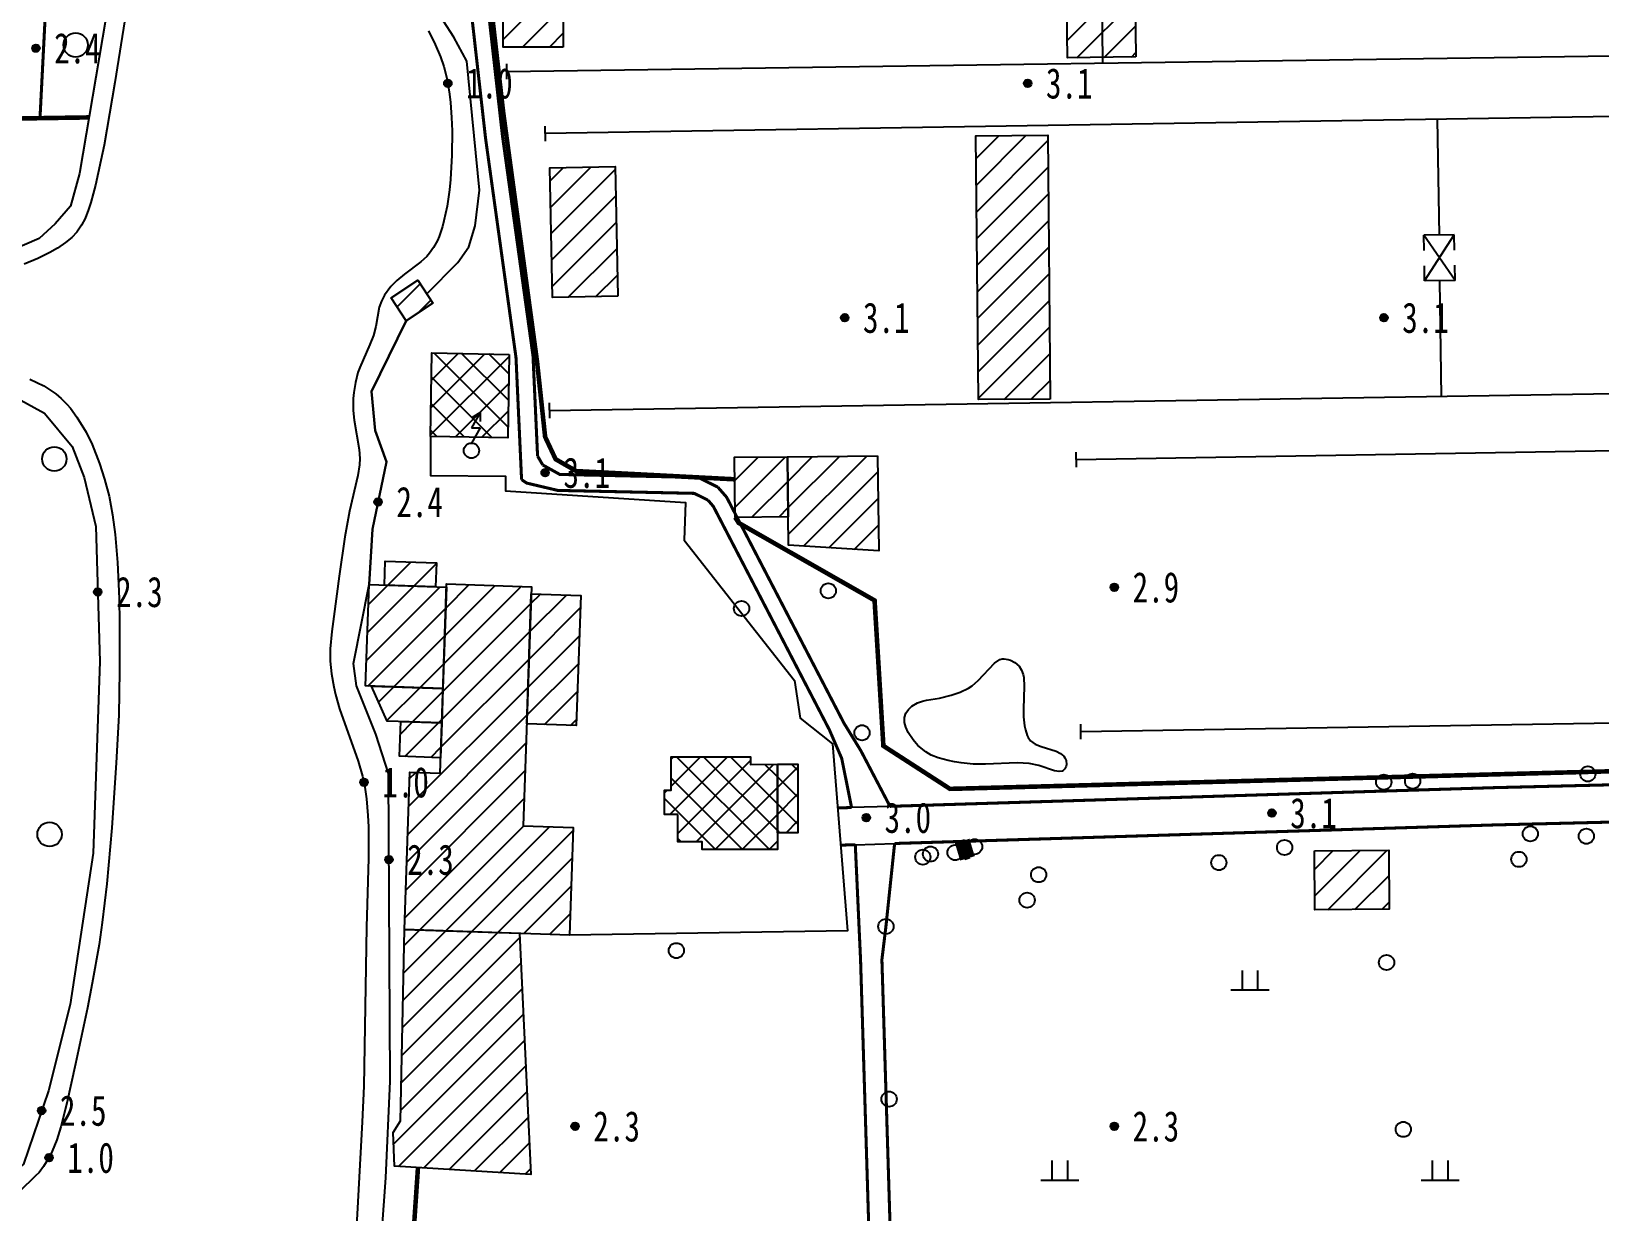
# Model space of a CAD drawing. Header units: metres. Extents: x 494039 to 619385, y 3351420 to 3402703.
# Drawn here: x 587941.9 to 588148, y 3393472.7 to 3393627.9 of the extents above; entities that cross this region are included whole.
import ezdxf
from ezdxf.enums import TextEntityAlignment as Align

# ---------------------------------------------------------------- set-up
doc = ezdxf.new("R2010")
doc.units = ezdxf.units.M
for name, pattern in [('2430', [0]), ('2450', [0]), ('4410a', [0]), ('8521', [0]), ('8522', [0]), ('9610', [0])]:
    doc.linetypes.add(name, pattern=pattern)
for name, color, linetype in [('210100', 130, 'Continuous'), ('220200', 130, 'Continuous'), ('310300', 8, 'Continuous'), ('310500', 8, 'Continuous'), ('321503', 8, 'Continuous'), ('340506', 8, 'Continuous'), ('380201', 8, '2430'), ('380202', 8, '2450'), ('420500', 8, 'Continuous'), ('440100', 8, 'Continuous'), ('510301', 8, 'Continuous'), ('510402', 8, 'Continuous'), ('720100', 8, 'Continuous'), ('760201', 8, '8521'), ('760202', 8, '8522'), ('810100', 8, '9610'), ('810200', 8, 'Continuous'), ('810302', 8, 'Continuous'), ('810501', 8, 'Continuous')]:
    doc.layers.add(name, color=color, linetype=linetype)
pattern_1 = [(45, (0, 0), (-1.767766953, 1.767766953), []), (135, (0, 0), (-1.767766953, -1.767766953), [])]
pattern_2 = [(45, (0, 0), (-1.767766953, 1.767766953), [])]

# ---------------------------------------------------------------- blocks, each defined once
blk = doc.blocks.new('OL')
at = {"linetype": 'Continuous'}
for p, q in [((0.58, 2.51), (0, 1.5)), ((0, 1.5), (0.58, 1.5)), ((0.58, 1.5), (0, 0.5)), ((0.58, 1.5), (0.58, 1.5))]:
    blk.add_line(p, q, dxfattribs=at)
blk.add_polyline3d([(0.07, 2.2, 0), (0.58, 2.51, 0), (0.58, 2.51, 0), (0.57, 1.91, 0)], dxfattribs=at)
blk.add_circle((0, 0), 0.5, dxfattribs=at)
blk = doc.blocks.new('gc170')
at = {"linetype": 'Continuous'}
blk.add_circle((0, 0), 0.5, dxfattribs=at)
blk = doc.blocks.new('p_point')
for radius in [0.25, 0.2, 0.15, 0.1, 0.05]:
    blk.add_circle((0, 0), radius)
blk.add_point((0, 0))
blk = doc.blocks.new('v1')
blk.add_circle((0, 0), 0.8)
blk = doc.blocks.new('vm')
at = {"linetype": 'Continuous'}
for p, q in [((-0.5, 0), (-0.5, 1.3)), ((0.5, 1.3), (0.5, 0)), ((1.25, 0), (-1.25, 0))]:
    blk.add_line(p, q, dxfattribs=at)
blk = doc.blocks.new('GC085')
blk.add_line((0, -0.4), (0, 0.4))
blk = doc.blocks.new('1-3&1-4')
at = {"layer": '310300', "linetype": 'Continuous'}
h = blk.add_hatch(dxfattribs=at)
h.set_pattern_fill('ANSI31', color=8, scale=20, style=0)
h.set_pattern_definition(pattern_2)
h.paths.add_polyline_path([(588087.0226, 3393624.513), (588078.0256, 3393624.3893), (588077.5508, 3393658.9334), (588086.5477, 3393659.057)])
h = blk.add_hatch(dxfattribs=at)
h.set_pattern_fill('ANSI31', color=8, scale=20, style=0)
h.set_pattern_definition(pattern_2)
h.paths.add_polyline_path([(588011.7747, 3393625.8152), (588003.8632, 3393625.7848), (588003.7502, 3393655.2571), (588011.6617, 3393655.2874)])
h = blk.add_hatch(dxfattribs=at)
h.set_pattern_fill('ANSI31', color=8, scale=20, style=0)
h.set_pattern_definition(pattern_2)
h.paths.add_polyline_path([(588075.7649, 3393579.554), (588066.3114, 3393579.4701), (588066.0035, 3393614.1591), (588075.457, 3393614.2431)])
h = blk.add_hatch(dxfattribs=at)
h.set_pattern_fill('ANSI31', color=8, scale=20, style=0)
h.set_pattern_definition(pattern_2)
h.paths.add_polyline_path([(588018.9321, 3393593.0522), (588010.3687, 3393592.8789), (588010.0235, 3393609.9357), (588018.5869, 3393610.1091)])
h = blk.add_hatch(dxfattribs=at)
h.set_pattern_fill('ANSI31', color=8, scale=20, style=0)
h.set_pattern_definition(pattern_2)
h.paths.add_polyline_path([(587991.1364, 3393589.8358), (587989.1523, 3393592.8469), (587992.6666, 3393595.1625), (587994.6506, 3393592.1514)])
h = blk.add_hatch(dxfattribs=at)
h.set_pattern_fill('ANSI31', color=8, scale=20, style=0)
h.set_pattern_definition(pattern_2)
h.paths.add_polyline_path([(588041.3102, 3393564.0697), (588034.3581, 3393563.9933), (588034.2713, 3393571.8938), (588041.2234, 3393571.9702)])
h = blk.add_hatch(dxfattribs=at)
h.set_pattern_fill('ANSI31', color=8, scale=20, style=0)
h.set_pattern_definition(pattern_2)
h.paths.add_polyline_path([(588053.0806, 3393572.1004), (588053.2182, 3393559.582), (588041.3512, 3393560.3318), (588041.2234, 3393571.9702)])
h = blk.add_hatch(dxfattribs=at)
h.set_pattern_fill('ANSI31', color=8, scale=20, style=0)
h.set_pattern_definition(pattern_2)
h.paths.add_polyline_path([(587988.2596, 3393555.0836), (587988.3679, 3393558.2471), (587995.109, 3393558.0164), (587995.0007, 3393554.8529)])
h = blk.add_hatch(dxfattribs=at)
h.set_pattern_fill('ANSI31', color=8, scale=20, style=0)
h.set_pattern_definition(pattern_2)
h.paths.add_polyline_path([(587995.9584, 3393541.4898), (587985.7868, 3393541.8378), (587986.2423, 3393555.1526), (587996.4139, 3393554.8046)])
h = blk.add_hatch(dxfattribs=at)
h.set_pattern_fill('ANSI31', color=8, scale=20, style=0)
h.set_pattern_definition(pattern_2)
h.paths.add_polyline_path([(588006.519, 3393523.4707), (588013.077, 3393523.2464), (588012.5931, 3393509.1012), (587990.8974, 3393509.8434), (587991.6041, 3393530.5006), (587995.5778, 3393530.3647), (587996.4297, 3393555.2663), (588007.5938, 3393554.8843)])
h = blk.add_hatch(dxfattribs=at)
h.set_pattern_fill('ANSI31', color=8, scale=20, style=0)
h.set_pattern_definition(pattern_2)
h.paths.add_polyline_path([(588007.5617, 3393553.9461), (588014.0641, 3393553.7236), (588013.4791, 3393536.6245), (588006.9767, 3393536.8469)])
h = blk.add_hatch(dxfattribs=at)
h.set_pattern_fill('ANSI31', color=8, scale=20, style=0)
h.set_pattern_definition(pattern_2)
h.paths.add_polyline_path([(587995.9584, 3393541.4898), (587995.8039, 3393536.974), (587988.6234, 3393537.2197), (587986.5782, 3393541.8107)])
h = blk.add_hatch(dxfattribs=at)
h.set_pattern_fill('ANSI31', color=8, scale=20, style=0)
h.set_pattern_definition(pattern_2)
h.paths.add_polyline_path([(587995.8039, 3393536.974), (587995.6476, 3393532.4063), (587990.2617, 3393532.5906), (587990.418, 3393537.1583)])
h = blk.add_hatch(dxfattribs=at)
h.set_pattern_fill('ANSI31', color=8, scale=20, style=0)
h.set_pattern_definition(pattern_2)
h.paths.add_polyline_path([(588110.4946, 3393520.1752), (588120.2534, 3393520.2432), (588120.3075, 3393512.4854), (588110.5487, 3393512.4174)])
h = blk.add_hatch(dxfattribs=at)
h.set_pattern_fill('ANSI31', color=8, scale=20, style=0)
h.set_pattern_definition(pattern_2)
h.paths.add_polyline_path([(588006.0206, 3393509.326), (588007.487, 3393477.639), (587989.5884, 3393478.7136), (587989.4139, 3393483.1502), (587990.3614, 3393484.6558), (587990.8974, 3393509.8434)])
at = {"layer": '310500', "linetype": 'Continuous'}
h = blk.add_hatch(dxfattribs=at)
h.set_pattern_fill('ANSI37', color=8, scale=20, style=0)
h.set_pattern_definition(pattern_1)
h.paths.add_polyline_path([(588004.6605, 3393585.426), (588004.4698, 3393574.46), (587994.3253, 3393574.6363), (587994.5159, 3393585.6024)])
h = blk.add_hatch(dxfattribs=at)
h.set_pattern_fill('ANSI37', color=8, scale=20, style=0)
h.set_pattern_definition(pattern_1)
h.paths.add_polyline_path([(588026.8097, 3393524.956), (588025.0889, 3393524.9551), (588025.0874, 3393528.1253), (588025.9584, 3393528.1258), (588025.9562, 3393532.5315), (588036.3822, 3393532.5366), (588036.3827, 3393531.5332), (588039.8999, 3393531.535), (588039.9055, 3393520.3292), (588030.0158, 3393520.3243), (588030.0153, 3393521.3314), (588026.8115, 3393521.3298)])
h = blk.add_hatch(dxfattribs=at)
h.set_pattern_fill('ANSI37', color=8, scale=20, style=0)
h.set_pattern_definition(pattern_1)
h.paths.add_polyline_path([(588039.8999, 3393531.5598), (588042.5895, 3393531.5611), (588042.594, 3393522.5519), (588039.9044, 3393522.5506)])
at = {"layer": '210100', "color": 141, "linetype": 'Continuous', "flags": 128}
for points in [[(587956.0224, 3393641.2483), (587952.8378, 3393621.1755), (587951.4226, 3393612.9157), (587951.0229, 3393610.8935), (587950.2941, 3393607.6637), (587949.6728, 3393605.3719), (587949.395, 3393604.4855), (587948.9281, 3393603.2656), (587948.4811, 3393602.3887), (587947.8506, 3393601.4931), (587947.1927, 3393600.7987), (587946.377, 3393600.1114), (587945.3253, 3393599.3884), (587944.3198, 3393598.8041), (587942.7299, 3393598.0195), (587940.9392, 3393597.287)], [(587941.6867, 3393582.1728), (587943.5136, 3393581.2728), (587945.0884, 3393580.2197), (587945.7977, 3393579.6189), (587946.5439, 3393578.8659), (587947.0064, 3393578.3294), (587947.8576, 3393577.1879), (587949.0608, 3393575.1844), (587949.8559, 3393573.5587), (587950.8501, 3393571.0676), (587951.5057, 3393569.0185), (587952.0792, 3393566.7986), (587952.5585, 3393564.3403), (587952.9026, 3393561.744), (587953.2012, 3393558.0812), (587953.3993, 3393553.3446), (587953.462, 3393550.178), (587953.4774, 3393543.8371), (587953.3532, 3393537.9851), (587953.0345, 3393531.7164), (587952.434, 3393523.1856), (587951.7862, 3393515.8143), (587951.2008, 3393510.7403), (587950.771, 3393507.8573), (587949.8694, 3393502.7736), (587949.2395, 3393499.5452), (587947.695, 3393492.1467), (587946.5377, 3393487.0013), (587945.7471, 3393483.874), (587945.2046, 3393482.1592), (587944.9267, 3393481.4184), (587944.3691, 3393480.1665), (587943.481, 3393478.6679), (587942.8817, 3393477.9056), (587942.4382, 3393477.433), (587940.2968, 3393475.4019)], [(587994.057, 3393627.9525), (587994.9546, 3393626.1727), (587995.6458, 3393624.5452), (587996.0809, 3393623.2709), (587996.5114, 3393621.5321), (587996.8254, 3393619.6179), (587996.9515, 3393618.5128), (587997.0969, 3393616.5712), (587997.1568, 3393614.8197), (587997.1287, 3393611.6022), (587996.9406, 3393608.3918), (587996.8078, 3393607.0557), (587996.5055, 3393604.9201), (587996.0934, 3393602.9595), (587995.8884, 3393602.2076), (587995.4491, 3393600.9212), (587995.2235, 3393600.391), (587994.739, 3393599.47), (587994.2037, 3393598.7098), (587993.8218, 3393598.2851), (587993.0388, 3393597.5771), (587990.9067, 3393595.9769), (587989.8899, 3393595.1201), (587989.1297, 3393594.3402), (587988.2749, 3393593.1967), (587987.8662, 3393592.4212), (587987.5871, 3393591.6251), (587987.1198, 3393589.0791), (587986.8214, 3393587.9126), (587986.364, 3393586.7099), (587985.0305, 3393583.6994), (587984.7943, 3393583.0418), (587984.4473, 3393581.7442), (587984.2315, 3393580.4136), (587984.1635, 3393579.6286), (587984.1578, 3393578.053), (587984.2902, 3393576.7587), (587984.9383, 3393572.9381), (587985.0157, 3393571.7519), (587984.9782, 3393570.8883), (587984.7771, 3393569.5051), (587983.6855, 3393564.7967), (587983.0803, 3393561.4574), (587982.3237, 3393556.2865), (587981.6121, 3393550.9764), (587981.353, 3393548.9737), (587981.1572, 3393546.7335), (587981.1492, 3393545.0779), (587981.3021, 3393543.4517), (587981.6126, 3393541.7107), (587981.8436, 3393540.7226), (587982.387, 3393538.8106), (587984.8208, 3393531.952), (587985.4006, 3393529.9816), (587985.6583, 3393528.8245), (587985.9284, 3393527.0051), (587986.1037, 3393524.7938), (587986.1596, 3393523.3082), (587986.1675, 3393519.1958), (587985.9331, 3393510.1177), (587985.5532, 3393489.2337), (587985.3608, 3393484.5249), (587984.4869, 3393468.3885)]]:
    blk.add_lwpolyline(points, dxfattribs=at)
at = {"layer": '220200', "color": 141, "linetype": 'Continuous', "const_width": 0.6, "flags": 128}
blk.add_lwpolyline([(587875.512, 3393619.0742), (587926.5346, 3393616.2104), (587949.4527, 3393616.5692)], dxfattribs=at)
at = {"layer": '310300', "color": 8, "linetype": 'Continuous', "flags": 128}
for points, elevation in [([(588087.0226, 3393624.513), (588078.0256, 3393624.3893), (588077.5508, 3393658.9334), (588086.5477, 3393659.057)], 6.4849), ([(588075.7649, 3393579.554), (588066.3114, 3393579.4701), (588066.0035, 3393614.1591), (588075.457, 3393614.2431)], 6.4849), ([(588018.9321, 3393593.0522), (588010.3687, 3393592.8789), (588010.0235, 3393609.9357), (588018.5869, 3393610.1091)], 5.9938), ([(587991.1364, 3393589.8358), (587989.1523, 3393592.8469), (587992.6666, 3393595.1625), (587994.6506, 3393592.1514)], 5.2017), ([(588041.3102, 3393564.0697), (588034.3581, 3393563.9933), (588034.2713, 3393571.8938), (588041.2234, 3393571.9702)], 7.4022), ([(587995.9584, 3393541.4898), (587985.7868, 3393541.8378), (587986.2423, 3393555.1526), (587996.4139, 3393554.8046)], 6.8351), ([(587995.8039, 3393536.974), (587995.6476, 3393532.4063), (587990.2617, 3393532.5906), (587990.418, 3393537.1583)], 6.0449), ([(588110.4946, 3393520.1752), (588120.2534, 3393520.2432), (588120.3075, 3393512.4854), (588110.5487, 3393512.4174)], 5.5791)]:
    blk.add_lwpolyline(points, close=True, dxfattribs=dict(at, elevation=elevation))
for points in [[(588011.7747, 3393625.8152), (588003.8632, 3393625.7848), (588003.7502, 3393655.2571), (588011.6617, 3393655.2874)], [(588053.0806, 3393572.1004), (588053.2182, 3393559.582), (588041.3512, 3393560.3318), (588041.2234, 3393571.9702)], [(587988.2596, 3393555.0836), (587988.3679, 3393558.2471), (587995.109, 3393558.0164), (587995.0007, 3393554.8529)], [(588006.519, 3393523.4707), (588013.077, 3393523.2464), (588012.5931, 3393509.1012), (587990.8974, 3393509.8434), (587991.6041, 3393530.5006), (587995.5778, 3393530.3647), (587996.4297, 3393555.2663), (588007.5938, 3393554.8843)], [(588007.5617, 3393553.9461), (588014.0641, 3393553.7236), (588013.4791, 3393536.6245), (588006.9767, 3393536.8469)], [(587995.9584, 3393541.4898), (587995.8039, 3393536.974), (587988.6234, 3393537.2197), (587986.5782, 3393541.8107)], [(588006.0206, 3393509.326), (588007.487, 3393477.639), (587989.5884, 3393478.7136), (587989.4139, 3393483.1502), (587990.3614, 3393484.6558), (587990.8974, 3393509.8434)]]:
    blk.add_lwpolyline(points, close=True, dxfattribs=at)
at = {"layer": '310500', "color": 8, "linetype": 'Continuous', "flags": 128}
for points in [[(588004.6605, 3393585.426), (588004.4698, 3393574.46), (587994.3253, 3393574.6363), (587994.5159, 3393585.6024)], [(588026.8097, 3393524.956), (588025.0889, 3393524.9551), (588025.0874, 3393528.1253), (588025.9584, 3393528.1258), (588025.9562, 3393532.5315), (588036.3822, 3393532.5366), (588036.3827, 3393531.5332), (588039.8999, 3393531.535), (588039.9055, 3393520.3292), (588030.0158, 3393520.3243), (588030.0153, 3393521.3314), (588026.8115, 3393521.3298)]]:
    blk.add_lwpolyline(points, close=True, dxfattribs=at)
at = {"layer": '310500', "color": 8, "linetype": 'Continuous', "elevation": 10.509, "flags": 128}
blk.add_lwpolyline([(588039.8999, 3393531.5598), (588042.5895, 3393531.5611), (588042.594, 3393522.5519), (588039.9044, 3393522.5506)], close=True, dxfattribs=at)
at = {"layer": '321503', "color": 8, "linetype": 'Continuous'}
for p, q in [((588082.6876, 3393623.7127), (588082.476, 3393638.6057)), ((588004.3539, 3393622.5996), (588161.0213, 3393624.8257)), ((588243.8247, 3393618.1771), (588009.3976, 3393614.4368)), ((588126.6112, 3393616.307), (588126.8537, 3393601.1045)), ((588128.8535, 3393601.1364), (588124.854, 3393601.0726)), ((588128.9492, 3393595.1371), (588124.854, 3393601.0726)), ((588124.8859, 3393599.0728), (588124.854, 3393601.0726)), ((588124.9497, 3393595.0733), (588128.8535, 3393601.1364)), ((588128.8854, 3393599.1366), (588128.8535, 3393601.1364)), ((588124.9497, 3393595.0733), (588124.9178, 3393597.0731)), ((588128.9492, 3393595.1371), (588128.9173, 3393597.1369)), ((588128.9492, 3393595.1371), (588124.9497, 3393595.0733)), ((588127.192, 3393579.9028), (588126.9495, 3393595.1052)), ((588009.9785, 3393578.0326), (588244.4056, 3393581.7729)), ((588258.7408, 3393574.5533), (588079.1842, 3393571.5738)), ((588079.7773, 3393535.8317), (588259.3339, 3393538.8112))]:
    blk.add_line(p, q, dxfattribs=at)
at = {"layer": '380201', "color": 8, "linetype": '2430', "const_width": 0.6, "flags": 128}
for points in [[(588067.3566, 3393735.9343), (588067.7432, 3393673.8997), (588064.5068, 3393665.6977), (588004.876, 3393664.5052), (588002.952, 3393662.1549), (588001.2119, 3393640.5469), (588003.8794, 3393617.2076), (588008.3265, 3393584.4419), (588009.3864, 3393574.5775), (588010.766, 3393571.6398), (588013.4863, 3393570.0773), (588034.3031, 3393569)], [(588034.3581, 3393563.9933), (588034.8208, 3393563.2685), (588052.6782, 3393553.0784), (588053.8349, 3393533.961), (588062.5833, 3393528.3087), (588167.0508, 3393531.0903), (588259.9218, 3393533.1429), (588260.792, 3393603.4307), (588276.0085, 3393616.9916), (588274.5945, 3393631.2298), (588261.4125, 3393633.5969), (588244.1285, 3393633.4739)], [(587992.6778, 3393478.5281), (587990.4599, 3393445.8382), (587993.5433, 3393445.3454)]]:
    blk.add_lwpolyline(points, dxfattribs=at)
at = {"layer": '380202', "color": 8, "linetype": '2450', "flags": 128}
for points in [[(587991.1364, 3393589.8358), (587986.568, 3393580.5215), (587987.0509, 3393575.395), (587988.5522, 3393571.2973), (587986.6852, 3393562.4616), (587986.2423, 3393555.1526)], [(587994.3253, 3393574.6363), (587994.3313, 3393569.5126), (588004.1914, 3393569.3911), (588004.172, 3393567.4748), (588027.826, 3393565.9432), (588027.6771, 3393560.9933), (588042.161, 3393542.5356), (588042.9088, 3393537.618), (588047.142, 3393534.2131), (588049.0992, 3393509.6398), (588012.5931, 3393509.1012)]]:
    blk.add_lwpolyline(points, dxfattribs=at)
at = {"layer": '420500', "color": 8, "linetype": 'Continuous', "const_width": 0.4, "flags": 128}
for points in [[(588333.0543, 3393537.7042), (588326.947, 3393534.9484), (588323.0082, 3393534.3153), (588314.3733, 3393534.2598), (588307.9645, 3393532.96), (588245.4622, 3393531.111), (588194.0404, 3393529.934), (588134.0673, 3393528.4687), (588054.7022, 3393526.0131)], [(588049.655, 3393525.8573), (588047.812, 3393525.8004)], [(588055.3099, 3393521.1299), (588134.2029, 3393523.571), (588196.9209, 3393525.099)], [(588048.2015, 3393520.9105), (588050.1433, 3393520.9704)]]:
    blk.add_lwpolyline(points, dxfattribs=at)
at = {"layer": '440100', "color": 8, "linetype": 'Continuous', "const_width": 0.4, "flags": 128}
for points in [[(588008.3934, 3393572.0561), (588007.7924, 3393585.2203), (588003.7838, 3393614.096), (588000.8456, 3393640.1687), (588000.7034, 3393654.6262), (588001.041, 3393660.7963), (588001.8654, 3393664.0363), (588002.1591, 3393664.3743), (588003.0563, 3393664.6239), (588021.025, 3393665.3043), (588060.447, 3393666.0615), (588062.7097, 3393667.2075), (588064.5503, 3393669.8174), (588066.2932, 3393673.9707), (588067.0526, 3393732.5538)], [(588006.29, 3393568.9616), (588006.9557, 3393568.5056), (588011.0487, 3393567.5392), (588028.9749, 3393567.1525), (588030.766, 3393566.274)], [(588032.0723, 3393567.9762), (588033.2354, 3393566.6438), (588048.6501, 3393536.9536), (588050.8708, 3393533.3296), (588054.7022, 3393526.0131)], [(588055.3099, 3393521.1299), (588054.1665, 3393510.2155), (588053.6389, 3393505.866), (588054.7261, 3393470.4226), (588056.1732, 3393445.1361), (588056.4474, 3393444.5239), (588057.1795, 3393443.7874)]]:
    blk.add_lwpolyline(points, dxfattribs=at)
at = {"layer": '440100', "color": 8, "linetype": '4410a', "const_width": 0.4, "flags": 128}
for points in [[(588006.29, 3393568.9616), (588005.5571, 3393585.0146), (588001.5587, 3393613.8162), (587998.6044, 3393640.0318), (587998.4604, 3393654.6764), (587998.8139, 3393661.1373), (587999.8236, 3393665.1053), (588000.9086, 3393666.3539), (588002.7086, 3393666.8548), (588020.9611, 3393667.5459), (588059.8913, 3393668.2937), (588061.1988, 3393668.9559), (588062.577, 3393670.9102), (588064.0566, 3393674.436), (588064.7901, 3393731.0246)], [(588009.0723, 3393570.8863), (588011.316, 3393569.6374), (588029.4844, 3393569.2455), (588032.0723, 3393567.9762)], [(588030.766, 3393566.274), (588031.4848, 3393565.4506), (588046.7482, 3393536.0517), (588048.3565, 3393532.318), (588049.655, 3393525.8573)], [(588050.1433, 3393520.9704), (588050.8377, 3393505.7591), (588051.9254, 3393470.2995), (588053.4041, 3393444.4611), (588054.0984, 3393442.9109), (588055.5753, 3393441.4251)]]:
    blk.add_lwpolyline(points, dxfattribs=at)
at = {"layer": '440100', "color": 8, "linetype": 'Continuous', "const_width": 0.4, "elevation": 3.4963, "flags": 128}
blk.add_lwpolyline([(588008.3934, 3393572.0561), (588009.0723, 3393570.8863)], dxfattribs=at)
at = {"layer": '510402', "color": 8, "linetype": 'Continuous'}
for p, q in [((588064.5105, 3393521.5673), (588063.8675, 3393521.375)), ((588065.1981, 3393519.2679), (588064.5105, 3393521.5673)), ((588063.8675, 3393521.375), (588064.5551, 3393519.0756)), ((588064.5551, 3393519.0756), (588065.1981, 3393519.2679))]:
    blk.add_line(p, q, dxfattribs=at)
at = {"layer": '510402', "color": 8, "linetype": 'Continuous', "const_width": 2.4, "flags": 128}
blk.add_lwpolyline([(588065.4909, 3393520.608), (588063.5747, 3393520.0349)], dxfattribs=at)
at = {"layer": '760201', "color": 8, "linetype": '8521', "flags": 128}
blk.add_lwpolyline([(587993.847, 3393593.3711), (587997.9201, 3393597.5059), (587999.3637, 3393599.5687), (588000.1946, 3393602.3144), (588000.767, 3393607.0045), (587999.1, 3393623.9464), (587997.3722, 3393627.1129), (587994.681, 3393631.3314), (587993.8018, 3393635.5978), (587993.9607, 3393637.8455)], dxfattribs=at)
blk.add_lwpolyline([(588071.6579, 3393544.4467), (588072.0007, 3393543.9129), (588072.2027, 3393543.3234), (588072.2754, 3393542.9502), (588072.3525, 3393541.7717), (588072.2383, 3393538.848), (588072.2492, 3393537.7711), (588072.383, 3393536.5765), (588072.4895, 3393536.0747), (588072.7318, 3393535.342), (588072.8797, 3393535.0419), (588073.1799, 3393534.6228), (588073.7735, 3393534.1858), (588074.5563, 3393533.8735), (588076.5335, 3393533.259), (588077.117, 3393532.9533), (588077.5346, 3393532.5907), (588077.6772, 3393532.4022), (588077.857, 3393532.0208), (588077.8971, 3393531.5138), (588077.8548, 3393531.3048), (588077.6984, 3393530.9544), (588077.4766, 3393530.7316), (588077.3269, 3393530.6572), (588076.9216, 3393530.597), (588076.3146, 3393530.6912), (588074.2573, 3393531.3889), (588072.9836, 3393531.6408), (588071.4306, 3393531.7181), (588067.263, 3393531.5396), (588065.6332, 3393531.5527), (588064.0387, 3393531.7268), (588063.1789, 3393531.8712), (588062.326, 3393532.0471), (588061.0191, 3393532.4031), (588060.1181, 3393532.7564), (588059.4064, 3393533.1606), (588058.376, 3393534.0149), (588057.7346, 3393534.7353), (588057.0897, 3393535.7052), (588056.7634, 3393536.4049), (588056.5889, 3393537.0545), (588056.5919, 3393537.6927), (588056.803, 3393538.2557), (588057.134, 3393538.7235), (588057.5898, 3393539.163), (588058.3095, 3393539.6047), (588058.9886, 3393539.8434), (588059.4999, 3393539.9625), (588061.2229, 3393540.2516), (588062.7195, 3393540.6075), (588063.9225, 3393541.0123), (588065.0391, 3393541.5527), (588065.501, 3393541.8662), (588066.2828, 3393542.5353), (588068.4555, 3393544.8383), (588069.117, 3393545.2946), (588069.4418, 3393545.3954), (588069.7178, 3393545.4155), (588070.246, 3393545.3297), (588070.5352, 3393545.2285), (588071.0866, 3393544.9367)], close=True, dxfattribs=at)
at = {"layer": '760202', "color": 8, "linetype": '8522', "flags": 128}
for points in [[(587968.9951, 3393704.7717), (587967.3756, 3393703.9872), (587958.7809, 3393661.1723), (587956.4794, 3393656.6898), (587955.5067, 3393652.392), (587948.2056, 3393609.19), (587946.9993, 3393604.9094), (587944.9956, 3393602.5661), (587942.8825, 3393600.6537), (587938.757, 3393598.8414), (587932.349, 3393597.2901), (587917.6959, 3393595.4022), (587918.5156, 3393582.2356), (587934.4912, 3393581.0203), (587940.0293, 3393579.6757), (587943.5936, 3393577.6769), (587947.2201, 3393573.3247), (587948.7978, 3393569.2163), (587950.3477, 3393562.8081), (587950.8783, 3393545.0592), (587950.0164, 3393519.8491), (587946.9616, 3393499.9668), (587944.1099, 3393488.6193), (587940.8208, 3393478.9949), (587937.8655, 3393476.4864), (587935.4096, 3393475.0218), (587933.8174, 3393473.1652), (587933.8068, 3393471.0991), (587936.3167, 3393467.5334), (587939.6476, 3393460.4315), (587940.5896, 3393456.0948), (587940.2084, 3393452.1768), (587938.3764, 3393447.0496), (587934.5822, 3393440.8985), (587929.8891, 3393437.1079), (587922.4442, 3393434.223), (587916.9173, 3393432.5131), (587911.3003, 3393430.8568), (587889.8348, 3393430.218), (587856.5338, 3393432.5107)], [(587992.3935, 3393378.182), (587990.9448, 3393382.9499), (587988.7489, 3393392.2015), (587986.4412, 3393433.603), (587986.4837, 3393438.626), (587988.1227, 3393438.6349), (587988.0156, 3393442.7123), (587986.4436, 3393442.8098), (587987.1343, 3393459.0102), (587988.4709, 3393477.1812), (587989.0441, 3393489.8916), (587988.7852, 3393530.3088), (587987.1492, 3393535.4973), (587984.6106, 3393541.8478), (587984.22, 3393544.7674), (587986.2423, 3393555.1526), (587986.6852, 3393562.4616), (587988.5522, 3393571.2973), (587987.0509, 3393575.395), (587986.568, 3393580.5215), (587991.1364, 3393589.8358)]]:
    blk.add_lwpolyline(points, dxfattribs=at)
at = {"layer": '810100', "color": 8, "linetype": '9610', "flags": 128}
for points in [[(588054.7022, 3393526.0131), (588049.655, 3393525.8573)], [(588050.1433, 3393520.9704), (588055.3099, 3393521.1299)]]:
    blk.add_lwpolyline(points, dxfattribs=at)
at = {"layer": '810200', "color": 8, "linetype": 'Continuous', "const_width": 0.4, "flags": 128}
blk.add_lwpolyline([(587943.01, 3393616.4683), (587944.0413, 3393636.6844), (587942.9181, 3393639.3034), (587938.8071, 3393643.4563), (587936.3762, 3393650.0231), (587942.2866, 3393680.8858), (587950.8563, 3393681.3938), (587955.249, 3393709.352)], dxfattribs=at)
at = {"layer": '321503', "color": 8, "linetype": 'Continuous', "xscale": 2.5, "yscale": 2.5}
for p, rotation in [((588004.3539, 3393622.5996), 0.8140656706365349), ((588009.3976, 3393614.4368), 0.9140804209294149), ((588009.9785, 3393578.0326), 0.9140804209294149), ((588079.1842, 3393571.5738), 0.9506590628904911), ((588079.7773, 3393535.8317), 0.9506590628904911)]:
    blk.add_blockref('GC085', p, dxfattribs=dict(at, rotation=rotation))
at = {"layer": '340506', "color": 8, "linetype": 'Continuous', "xscale": 2, "yscale": 2}
blk.add_blockref('OL', (587999.7013, 3393572.7706, 7.2082), dxfattribs=at)
at = {"layer": '510301', "color": 8, "linetype": 'Continuous', "xscale": 2, "yscale": 2}
for p in [(588046.5997, 3393554.3436, 5.0652), (588035.1994, 3393552.02, 5.0652), (588051.0249, 3393535.6831, 5.0652), (588119.5845, 3393529.187, 4.2794), (588123.3785, 3393529.3227, 4.2794), (588146.3974, 3393530.2725, 6.6724), (588106.558, 3393520.6032, 3.708), (588138.8426, 3393522.4094, 3.7794), (588146.2036, 3393522.0825, 3.7794), (588059.0165, 3393519.338, 3.708), (588060.0196, 3393519.7452, 3.708), (588097.9184, 3393518.6122, 3.4937), (588137.3441, 3393519.0463, 3.6365), (588074.2352, 3393517.0285, 3.3508), (588072.7194, 3393513.6761, 3.3508), (588054.1665, 3393510.2155, 3.708), (588026.6295, 3393507.0489, 3.7993), (588119.9521, 3393505.4895, 3.3865), (588054.5863, 3393487.5344, 3.708), (588122.1526, 3393483.5538, 3.5856)]:
    blk.add_blockref('gc170', p, dxfattribs=at)
at = {"layer": '510402', "color": 8, "linetype": 'Continuous', "xscale": 2, "yscale": 2}
for p in [(588065.8124, 3393520.7041), (588063.2532, 3393519.9388)]:
    blk.add_blockref('gc170', p, dxfattribs=at)
at = {"layer": '720100', "color": 8, "linetype": 'Continuous', "xscale": 2, "yscale": 2, "zscale": 2}
for p in [(587942.4699, 3393625.669, 2.3716), (587996.6007, 3393621.0587, 1.0106), (588072.796, 3393621.0487, 3.1204), (588048.7521, 3393590.2418, 3.1356), (588119.6068, 3393590.2419, 3.124), (588009.3893, 3393569.8729, 3.1443), (587987.4389, 3393566.0284, 2.3701), (587950.605, 3393554.203, 2.2771), (588084.1794, 3393554.8145, 2.8578), (587985.586, 3393529.1849, 1.0106), (588051.5857, 3393524.5224, 3.0473), (588104.8922, 3393525.1273, 3.0519), (587988.8576, 3393519.0072, 2.2807), (587943.2239, 3393486.0268, 2.4972), (588013.3244, 3393483.9595, 2.3275), (588084.1792, 3393483.9597, 2.3335), (587944.1984, 3393479.8377, 1.0106)]:
    blk.add_blockref('p_point', p, dxfattribs=at)
at = {"layer": '810302', "color": 8, "linetype": 'Continuous', "xscale": 2, "yscale": 2}
for p in [(588102.0069, 3393501.8537), (588077.0069, 3393476.8537), (588127.0069, 3393476.8537)]:
    blk.add_blockref('vm', p, dxfattribs=at)
at = {"layer": '810501', "color": 8, "linetype": 'Continuous', "xscale": 2, "yscale": 2}
for p in [(587947.6988, 3393626.0909, 3.6729), (587944.8869, 3393571.6775, 3.6729), (587944.2668, 3393522.3247, 3.6729)]:
    blk.add_blockref('v1', p, dxfattribs=at)
at = {"layer": '720100', "color": 8, "width": 0.75}
for s, p in [('2.4', (587944.8699, 3393625.669, 2.3716)), ('1.0', (587999.0007, 3393621.0587, 1.0106)), ('3.1', (588075.196, 3393621.0487, 3.1204)), ('3.1', (588051.1521, 3393590.2418, 3.1356)), ('3.1', (588122.0068, 3393590.2419, 3.124)), ('3.1', (588011.7893, 3393569.8729, 3.1443)), ('2.4', (587989.8389, 3393566.0284, 2.3701)), ('2.9', (588086.5794, 3393554.8145, 2.8578)), ('2.3', (587953.005, 3393554.203, 2.2771)), ('1.0', (587987.986, 3393529.1849, 1.0106)), ('3.0', (588053.9857, 3393524.5224, 3.0473)), ('3.1', (588107.2922, 3393525.1273, 3.0519)), ('2.3', (587991.2576, 3393519.0072, 2.2807)), ('2.5', (587945.6239, 3393486.0268, 2.4972)), ('2.3', (588015.7244, 3393483.9595, 2.3275)), ('2.3', (588086.5792, 3393483.9597, 2.3335)), ('1.0', (587946.5984, 3393479.8377, 1.0106))]:
    blk.add_text(s, height=4, dxfattribs=at).set_placement(p, align=Align.MIDDLE_LEFT)

msp = doc.modelspace()

# ---------------------------------------------------------------- block references
msp.add_blockref('1-3&1-4', (0, 0))

doc.saveas('drawing.dxf')
